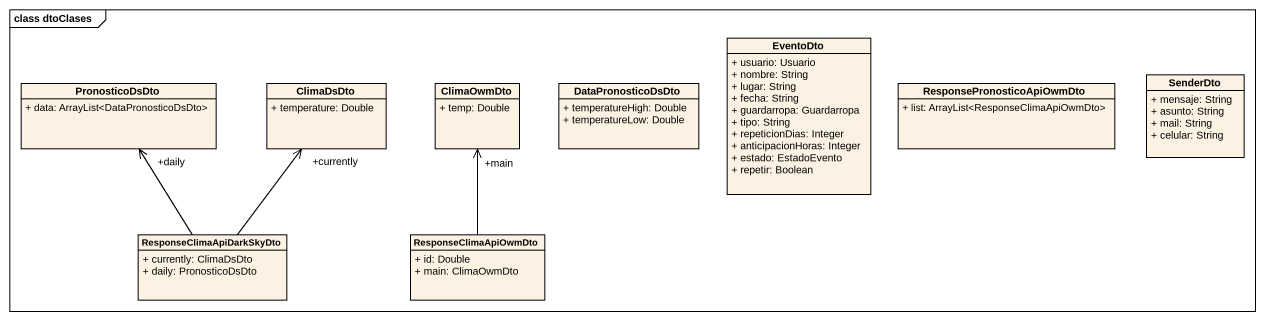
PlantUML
@startuml
mainframe class dtoClases
hide circle
hide empty members
skinparam classAttributeIconSize 0
class EventoDto {
  + usuario: Usuario
  + nombre: String
  + lugar: String
  + fecha: String
  + guardarropa: Guardarropa
  + tipo: String
  + repeticionDias: Integer
  + anticipacionHoras: Integer
  + estado: EstadoEvento
  + repetir: Boolean
}
class PronosticoDsDto {
  + data: ArrayList<DataPronosticoDsDto>
}
class ClimaDsDto {
  + temperature: Double
}
class ClimaOwmDto {
  + temp: Double
}
class DataPronosticoDsDto {
  + temperatureHigh: Double
  + temperatureLow: Double
}
class ResponsePronosticoApiOwmDto {
  + list: ArrayList<ResponseClimaApiOwmDto>
}
class SenderDto {
  + mensaje: String
  + asunto: String
  + mail: String
  + celular: String
}
class ResponseClimaApiDarkSkyDto {
  + currently: ClimaDsDto
  + daily: PronosticoDsDto
}
class ResponseClimaApiOwmDto {
  + id: Double
  + main: ClimaOwmDto
}
ResponseClimaApiDarkSkyDto -up-> "+daily" PronosticoDsDto
ResponseClimaApiDarkSkyDto -up-> "+currently" ClimaDsDto
ResponseClimaApiOwmDto -up-> "+main" ClimaOwmDto
@enduml
